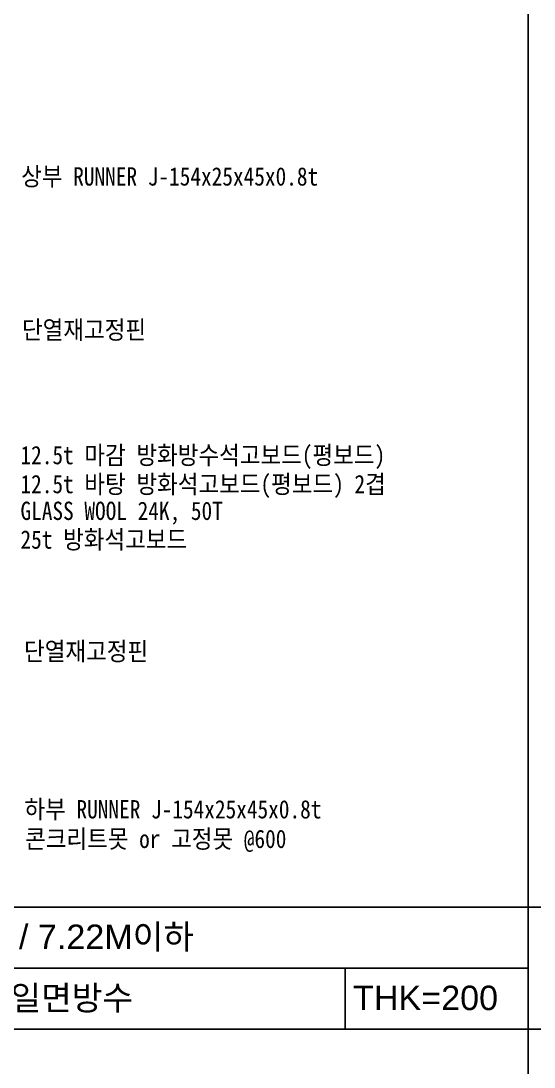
# Model space of a CAD drawing. Header units: millimetres. Extents: x 104 to 12536, y 73 to 2865.
# Drawn here: x 2444 to 2865, y 1455 to 2311 of the extents above; entities that cross this region are included whole.
import ezdxf

# ---------------------------------------------------------------- set-up
doc = ezdxf.new("R2010")
doc.units = ezdxf.units.MM
doc.header["$LTSCALE"] = 5
for name, color, linetype in [('formline', 6, 'Continuous'), ('ITXT', 5, 'Continuous'), ('TEXT', 7, 'Continuous')]:
    doc.layers.add(name, color=color, linetype=linetype)
doc.styles.add('HANGUL', font='swissel.ttf', dxfattribs={"height": 39.575204})
doc.styles.add('RXHS', font='')
doc.styles.get('RXHS').set_extended_font_data('DotumChe')

msp = doc.modelspace()

# ---------------------------------------------------------------- linework, layer by layer
at = {"layer": 'formline'}
for p, q in [((2859.81, 2865.5), (2859.81, 104.5)), ((104.5, 1585.76), (3778.25, 1585.76)), ((2041.38, 1535.76), (2859.81, 1535.76)), ((2709.81, 1485.76), (2709.81, 1535.76)), ((104.5, 1485.76), (3778.25, 1485.76))]:
    msp.add_line(p, q, dxfattribs=at)
at = {"layer": 'ITXT'}
for points in [[(2394.68, 2145.76, 0, 8.33, 0), (2410.82, 2164.85, 0, 0, 0), (2426.14, 2183.1, 0, 0, 0), (2443.88, 2183.1, 0, 0, 0)], [(2368.56, 2014, 0, 8.33, 0), (2384.45, 2033.3, 0, 0, 0), (2405.77, 2059.36, 0, 0, 0), (2443.88, 2059.36, 0, 0, 0)], [(2370.34, 1842.59, 0, 8.33, 0), (2386.23, 1823.29, 0, 0, 0), (2407.99, 1796, 0, 0, 0), (2446.25, 1796, 0, 0, 0)], [(2329.53, 1710.44, 0, 8.33, 0), (2344.28, 1690.26, 0, 0, 0), (2364.27, 1665.76, 0, 0, 0), (2443.88, 1665.76, 0, 0, 0)], [(2319.28, 1685.44, 0, 8.33, 0), (2334.03, 1665.26, 0, 0, 0), (2354.02, 1640.76, 0, 0, 0), (2443.88, 1640.76, 0, 0, 0)]]:
    msp.add_lwpolyline(points, format="xyseb", dxfattribs=at)

# ---------------------------------------------------------------- texts
at = {"layer": 'TEXT', "style": 'RXHS', "width": 0.9}
for s, p in [('상부 RUNNER J-154x25x45x0.8t', (2444.47, 2176.24)), ('단열재고정핀', (2445.11, 2050.69)), ('12.5t 마감 방화방수석고보드(평보드)', (2443.88, 1948.15)), ('12.5t 바탕 방화석고보드(평보드) 2겹', (2443.88, 1924.42)), ('25t 방화석고보드', (2443.88, 1879.03)), ('단열재고정핀', (2446.79, 1787.54)), ('하부 RUNNER J-154x25x45x0.8t', (2447.14, 1658.27)), ('콘크리트못 or 고정못 @600', (2447.67, 1634.03))]:
    msp.add_text(s, height=15, dxfattribs=at).set_placement(p)
msp.add_text('GLASS WOOL 24K, 50T', height=15, rotation=0, dxfattribs=at).set_placement((2443.88, 1902.54))
at = {"layer": 'TEXT', "color": 3, "style": 'HANGUL'}
for s, p in [('SHAFT(A.D/P.S+화장실간) 벽체 / 7.22M이하', (2050.68, 1551.4)), ('UB-12TSW / 1.5시간 내화구조 / 일면방수', (2050.68, 1501.4)), ('THK=200', (2716.3, 1501.4))]:
    msp.add_text(s, height=20, dxfattribs=at).set_placement(p)

doc.saveas('drawing.dxf')
